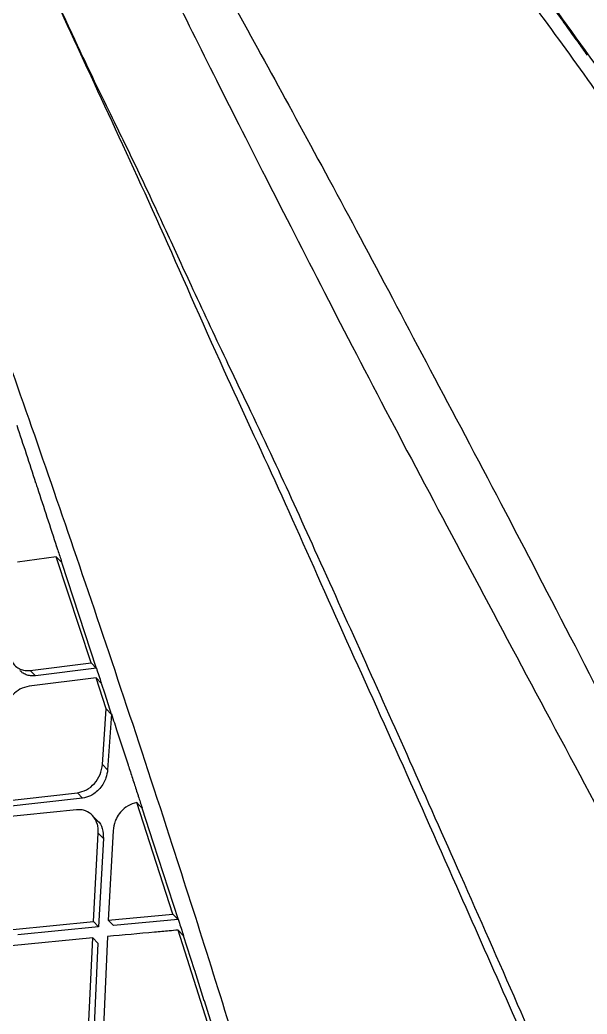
# Model space of a CAD drawing. Extents: x 0 to 84, y -21 to 126.
# Drawn here: x 74.216 to 75.276, y 15.728 to 17.586 of the extents above; entities that cross this region are included whole.
import ezdxf

# ---------------------------------------------------------------- set-up
doc = ezdxf.new("R2010")
doc.units = 0
doc.header["$MEASUREMENT"] = 0
doc.layers.add('1', color=4, linetype='Continuous')

# ---------------------------------------------------------------- blocks, each defined once
blk = doc.blocks.new('PRODIGY')
at = {"layer": '1', "color": 3, "linetype": 'Continuous', "lineweight": 25}
for p, q in [((74.2841, 16.5832), (74.2116, 16.5728)), ((74.3491, 16.385), (74.2841, 16.5832)), ((74.2841, 16.5832), (74.2937, 16.5732)), ((74.2937, 16.5731), (74.3587, 16.375)), ((74.2355, 16.3706), (74.3491, 16.385)), ((74.2451, 16.3607), (74.2355, 16.3706)), ((74.3589, 16.3751), (74.2451, 16.3607)), ((74.3491, 16.385), (74.3586, 16.3751)), ((74.3583, 16.3568), (74.2331, 16.3411)), ((74.3774, 16.2987), (74.3583, 16.3568)), ((74.3679, 16.3469), (74.3583, 16.3568)), ((74.3679, 16.3469), (74.3745, 16.3268)), ((74.3745, 16.3268), (74.3868, 16.2892)), ((74.3704, 16.195), (74.3774, 16.2987)), ((74.3774, 16.2987), (74.3869, 16.2888)), ((74.387, 16.2893), (74.38, 16.1851)), ((74.3704, 16.195), (74.38, 16.1851)), ((74.1733, 16.125), (74.3234, 16.1419)), ((74.333, 16.132), (74.1829, 16.1151)), ((74.3234, 16.1419), (74.333, 16.132)), ((74.3218, 16.1103), (74.1711, 16.0952)), ((74.502, 15.9151), (74.4344, 16.1239)), ((74.444, 16.1139), (74.4652, 16.0485)), ((74.361, 16.0898), (74.3514, 16.0998)), ((74.3536, 15.9012), (74.3625, 16.0665)), ((74.3626, 16.0665), (74.3721, 16.0566)), ((74.3721, 16.0566), (74.3632, 15.8913)), ((74.3901, 16.071), (74.3813, 15.9038)), ((74.4652, 16.0485), (74.5116, 15.905)), ((74.3813, 15.9038), (74.502, 15.9151)), ((74.5119, 15.9051), (74.3909, 15.8939)), ((74.502, 15.9151), (74.5116, 15.9051)), ((74.2029, 15.8866), (74.3536, 15.9012)), ((74.3632, 15.8913), (74.2124, 15.8766)), ((74.3631, 15.8913), (74.3536, 15.9012)), ((74.3813, 15.9038), (74.3909, 15.8939)), ((74.3521, 15.8708), (74.1997, 15.8562)), ((74.3443, 15.7024), (74.3521, 15.8708)), ((74.3521, 15.8708), (74.3616, 15.8608)), ((74.3798, 15.8734), (74.3723, 15.7048)), ((74.5115, 15.8854), (74.5212, 15.8754)), ((74.5711, 15.6992), (74.5115, 15.8853)), ((74.5212, 15.8752), (74.5416, 15.8118)), ((74.3616, 15.8608), (74.354, 15.6925)), ((74.5416, 15.8118), (74.5421, 15.8102)), ((74.5421, 15.8102), (74.56, 15.7541)), ((74.5601, 15.7539), (74.566, 15.7356)), ((74.566, 15.7356), (74.5806, 15.6894))]:
    blk.add_line(p, q, dxfattribs=at)
at = {"layer": '1', "color": 3, "linetype": 'Continuous', "lineweight": 25, "flags": 128}
blk.add_lwpolyline([(74.4439, 16.114), (74.4386, 16.1195), (74.4344, 16.1239)], dxfattribs=at)
at = {"layer": '1', "color": 3, "linetype": 'Continuous', "lineweight": 25}
for points, knots in [([(74.754, 19.0143), (74.7586, 19.0119), (74.7675, 19.007), (74.7806, 18.9998), (74.7946, 18.9921), (74.8147, 18.9805), (74.8421, 18.963), (74.8775, 18.9367), (74.9161, 18.9039), (74.9595, 18.863), (75.0061, 18.8158), (75.0753, 18.7424), (75.1732, 18.6353), (75.3144, 18.4802), (75.4417, 18.3411), (75.5549, 18.217), (75.6477, 18.1145), (75.7479, 18.0021), (75.8453, 17.8903), (75.9378, 17.7811), (76.0392, 17.6566), (76.1374, 17.5299), (76.2374, 17.3937), (76.3332, 17.2553), (76.4105, 17.1373), (76.4722, 17.0395), (76.5191, 16.964), (76.5663, 16.8867), (76.6242, 16.7908), (76.6967, 16.6681), (76.773, 16.5354), (76.8395, 16.417), (76.8943, 16.3176), (76.9494, 16.2158), (77.0048, 16.1113), (77.0607, 16.0037), (77.0977, 15.9306), (77.1165, 15.8935)], [0, 0, 0, 0, 0.013683, 0.027082, 0.039429, 0.055045, 0.085179, 0.115912, 0.146604, 0.177193, 0.210406, 0.238801, 0.301727, 0.364619, 0.427107, 0.449147, 0.486619, 0.522663, 0.548069, 0.580559, 0.610618, 0.644149, 0.67449, 0.708075, 0.740095, 0.754224, 0.773207, 0.790064, 0.805093, 0.835955, 0.869759, 0.890445, 0.911473, 0.932867, 0.954685, 0.977018, 1, 1, 1, 1]), ([(76.9226, 15.7819), (76.914, 15.7997), (76.8971, 15.8349), (76.872, 15.8865), (76.8476, 15.9361), (76.8241, 15.9836), (76.8013, 16.0291), (76.7622, 16.1066), (76.7057, 16.2166), (76.6356, 16.3496), (76.5692, 16.4725), (76.5121, 16.5761), (76.455, 16.6778), (76.4046, 16.7659), (76.3554, 16.8507), (76.2897, 16.9621), (76.1998, 17.109), (76.0842, 17.2863), (75.975, 17.4429), (75.8777, 17.5755), (75.7636, 17.7257), (75.6277, 17.8973), (75.4753, 18.0833), (75.361, 18.219), (75.2782, 18.3152), (75.2009, 18.4035), (75.1307, 18.4809), (75.0675, 18.5462), (75.0089, 18.6029), (74.957, 18.6462), (74.9107, 18.6774), (74.879, 18.6957), (74.8551, 18.7077), (74.8365, 18.7167), (74.8273, 18.7212), (74.8221, 18.7237)], [0, 0, 0, 0, 0.011863, 0.023315, 0.034348, 0.044944, 0.055087, 0.064781, 0.097009, 0.129348, 0.155252, 0.181276, 0.200806, 0.225955, 0.242893, 0.260453, 0.304808, 0.348374, 0.391761, 0.425889, 0.455575, 0.51842, 0.580491, 0.641671, 0.671942, 0.7019, 0.762107, 0.792425, 0.822743, 0.883415, 0.913977, 0.944302, 0.972454, 0.984123, 1, 1, 1, 1]), ([(74.7157, 18.1807), (74.7805, 18.107), (74.9104, 17.9591), (75.1211, 17.6909), (75.3361, 17.3944), (75.5532, 17.0714), (75.7703, 16.7259), (75.986, 16.3598), (76.1991, 15.9773), (76.4088, 15.5818), (76.6149, 15.1756), (76.8182, 14.7597), (77.0191, 14.3373), (77.1522, 14.0526), (77.2186, 13.9105)], [0, 0, 0, 0, 0.083648, 0.167746, 0.251461, 0.334457, 0.417447, 0.500935, 0.584377, 0.667336, 0.750217, 0.833366, 0.916826, 1, 1, 1, 1]), ([(77.2855, 13.9376), (77.2298, 14.0533), (77.1183, 14.285), (76.9543, 14.619), (76.7991, 14.9289), (76.6581, 15.2041), (76.5324, 15.4442), (76.4219, 15.6507), (76.3268, 15.8252), (76.2425, 15.9774), (76.154, 16.1344), (76.0496, 16.3163), (75.9214, 16.5338), (75.7729, 16.7776), (75.6263, 17.0087), (75.486, 17.2217), (75.3556, 17.4128), (75.2177, 17.607), (75.0743, 17.7996), (74.927, 17.9884), (74.8331, 18.0997), (74.7848, 18.1568)], [0, 0, 0, 0, 0.06884, 0.137784, 0.200411, 0.256659, 0.306646, 0.349726, 0.386885, 0.418139, 0.448211, 0.489804, 0.539349, 0.59651, 0.661202, 0.708613, 0.759588, 0.814339, 0.872956, 0.934751, 1, 1, 1, 1]), ([(74.45, 17.9071), (74.4792, 17.8558), (74.5375, 17.7532), (74.6338, 17.5815), (74.7374, 17.3926), (74.8506, 17.1827), (74.9727, 16.9514), (75.1055, 16.7012), (75.244, 16.4349), (75.4022, 16.1265), (75.5777, 15.7765), (75.7673, 15.3876), (75.9536, 14.9933), (76.1359, 14.595), (76.3142, 14.1943), (76.4292, 13.9257), (76.4867, 13.7915)], [0, 0, 0, 0, 0.0623397, 0.1248176, 0.1873631, 0.2504532, 0.313852, 0.3766375, 0.4394585, 0.5026713, 0.5860166, 0.6688233, 0.7516168, 0.8345425, 0.9173642, 1, 1, 1, 1]), ([(74.4028, 17.8318), (74.4296, 17.7795), (74.4833, 17.6747), (74.5703, 17.499), (74.6677, 17.3067), (74.7762, 17.0939), (74.8968, 16.8609), (75.0298, 16.6109), (75.1703, 16.3472), (75.3324, 16.0443), (75.5136, 15.7032), (75.7104, 15.3257), (75.9045, 14.9438), (76.0943, 14.5581), (76.2794, 14.1698), (76.3973, 13.9086), (76.4563, 13.7781)], [0, 0, 0, 0, 0.062319, 0.124752, 0.187451, 0.250906, 0.314486, 0.37751, 0.44061, 0.503895, 0.587131, 0.669779, 0.75236, 0.835034, 0.917583, 1, 1, 1, 1]), ([(75.9187, 13.7811), (75.8639, 13.9302), (75.7541, 14.2286), (75.5813, 14.6725), (75.4017, 15.112), (75.2185, 15.546), (75.0548, 15.9164), (74.9179, 16.2252), (74.8048, 16.474), (74.6993, 16.7134), (74.5848, 16.9565), (74.4773, 17.2049), (74.366, 17.444), (74.301, 17.5852), (74.2684, 17.6559)], [0, 0, 0, 0, 0.0993046, 0.1988023, 0.2983852, 0.3983175, 0.4984058, 0.5609175, 0.6237893, 0.6873653, 0.7502551, 0.8333894, 0.9165324, 1, 1, 1, 1]), ([(74.2687, 17.6562), (74.2724, 17.6481), (74.2937, 17.603), (74.333, 17.5171), (74.3859, 17.4087), (74.4385, 17.3011), (74.487, 17.1967), (74.5426, 17.0753), (74.6088, 16.9342), (74.6864, 16.7738), (74.7692, 16.5908), (74.8544, 16.4023), (74.9457, 16.1988), (75.0423, 15.9814), (75.1441, 15.7506), (75.247, 15.5143), (75.3485, 15.2755), (75.4506, 15.0299), (75.5421, 14.8063), (75.6201, 14.6112), (75.6875, 14.44), (75.7575, 14.2583), (75.8262, 14.0784), (75.8856, 13.9203), (75.9191, 13.8267), (75.9335, 13.7861)], [0, 0, 0, 0, 0.0097383, 0.0546015, 0.1000331, 0.1320562, 0.1702626, 0.2056373, 0.2487952, 0.3001589, 0.3461508, 0.3974852, 0.4466418, 0.498592, 0.5558794, 0.6112052, 0.6642789, 0.7210908, 0.7793449, 0.8161973, 0.8528832, 0.8945568, 0.9379496, 0.9731379, 1, 1, 1, 1]), ([(75.1908, 17.6384), (75.1991, 17.6271), (75.2148, 17.6055), (75.2373, 17.5744), (75.2574, 17.5465), (75.27, 17.5289), (75.2758, 17.5206)], [0, 0, 0, 0, 0.292655, 0.556992, 0.792773, 1, 1, 1, 1]), ([(74.0106, 17.4651), (74.0331, 17.4028), (74.0782, 17.2776), (74.1549, 17.0621), (74.2364, 16.8305), (74.322, 16.5826), (74.4102, 16.3212), (74.5158, 15.9994), (74.6379, 15.6132), (74.7719, 15.1611), (74.9018, 14.695), (74.9799, 14.3766), (75.0191, 14.2172)], [0, 0, 0, 0, 0.0809769, 0.1627067, 0.2454566, 0.3257703, 0.4077136, 0.4912674, 0.6164638, 0.7433268, 0.871464, 1, 1, 1, 1]), ([(74.2103, 16.8289), (74.2161, 16.8111), (74.2278, 16.7756), (74.2396, 16.7394), (74.2455, 16.7213)], [0, 0, 0, 0, 0.499931, 1, 1, 1, 1]), ([(74.2456, 16.7211), (74.2461, 16.7196), (74.2471, 16.7164), (74.2482, 16.7133), (74.2487, 16.7117)], [0, 0, 0, 0, 0.500044, 1, 1, 1, 1]), ([(74.2487, 16.7117), (74.2547, 16.6935), (74.2666, 16.6571), (74.2787, 16.6201), (74.2847, 16.6016)], [0, 0, 0, 0, 0.4999142, 1, 1, 1, 1]), ([(74.2848, 16.6016), (74.2851, 16.6006), (74.2858, 16.5985), (74.2865, 16.5964), (74.2868, 16.5954)], [0, 0, 0, 0, 0.499979, 1, 1, 1, 1]), ([(74.2869, 16.5955), (74.2881, 16.5918), (74.2905, 16.5844), (74.2929, 16.5771), (74.2941, 16.5734)], [0, 0, 0, 0, 0.500021, 1, 1, 1, 1]), ([(74.1965, 16.4122), (74.1966, 16.4061), (74.1968, 16.3939), (74.2045, 16.3811), (74.2138, 16.374), (74.2239, 16.3701), (74.2312, 16.3704), (74.2355, 16.3706)], [0, 0, 0, 0, 0.249345, 0.498929, 0.664463, 0.803188, 1, 1, 1, 1]), ([(74.2451, 16.3607), (74.2421, 16.3605), (74.236, 16.3601), (74.2277, 16.3623), (74.2209, 16.3657), (74.2176, 16.369), (74.2161, 16.3705)], [0, 0, 0, 0, 0.2757, 0.544562, 0.806699, 1, 1, 1, 1]), ([(74.359, 16.3751), (74.3605, 16.3705), (74.3635, 16.3612), (74.3666, 16.3518), (74.3681, 16.3472)], [0, 0, 0, 0, 0.499997, 1, 1, 1, 1]), ([(74.2331, 16.3411), (74.2274, 16.3397), (74.2165, 16.337), (74.2063, 16.3287), (74.1994, 16.3213), (74.1947, 16.315), (74.1885, 16.3033), (74.1869, 16.2941), (74.1859, 16.2883)], [0, 0, 0, 0, 0.249691, 0.472364, 0.499692, 0.639058, 0.769038, 1, 1, 1, 1]), ([(74.3872, 16.2893), (74.389, 16.2837), (74.3926, 16.2725), (74.3963, 16.2613), (74.3981, 16.2557)], [0, 0, 0, 0, 0.499999, 1, 1, 1, 1]), ([(74.3981, 16.2557), (74.4014, 16.2457), (74.4079, 16.2258), (74.4144, 16.2058), (74.4177, 16.1958)], [0, 0, 0, 0, 0.4999913, 1, 1, 1, 1]), ([(74.3234, 16.1419), (74.3292, 16.1433), (74.3409, 16.146), (74.356, 16.1588), (74.3672, 16.1758), (74.3693, 16.1886), (74.3704, 16.195)], [0, 0, 0, 0, 0.249896, 0.500025, 0.750068, 1, 1, 1, 1]), ([(74.38, 16.1851), (74.3793, 16.18), (74.378, 16.1714), (74.3724, 16.1594), (74.3656, 16.1496), (74.3571, 16.1417), (74.3463, 16.1349), (74.3381, 16.1331), (74.333, 16.132)], [0, 0, 0, 0, 0.199688, 0.336037, 0.496479, 0.647726, 0.78221, 1, 1, 1, 1]), ([(74.4177, 16.1958), (74.418, 16.1948), (74.4186, 16.193), (74.4192, 16.1912), (74.4195, 16.1903)], [0, 0, 0, 0, 0.5002204, 1, 1, 1, 1]), ([(74.4195, 16.1903), (74.4221, 16.1822), (74.4273, 16.1662), (74.4326, 16.1501), (74.4352, 16.142)], [0, 0, 0, 0, 0.500026, 1, 1, 1, 1]), ([(74.4352, 16.1421), (74.4356, 16.141), (74.4363, 16.1388), (74.437, 16.1366), (74.4373, 16.1355)], [0, 0, 0, 0, 0.499761, 1, 1, 1, 1]), ([(74.4373, 16.1355), (74.4385, 16.132), (74.4408, 16.1248), (74.4432, 16.1177), (74.4443, 16.1141)], [0, 0, 0, 0, 0.499983, 1, 1, 1, 1]), ([(74.3626, 16.0665), (74.3626, 16.0699), (74.3626, 16.0764), (74.3597, 16.088), (74.3526, 16.1003), (74.3413, 16.1078), (74.3306, 16.1106), (74.3248, 16.1104), (74.3218, 16.1103)], [0, 0, 0, 0, 0.132744, 0.260432, 0.499948, 0.743714, 0.870372, 1, 1, 1, 1]), ([(74.4344, 16.1239), (74.4288, 16.1223), (74.4176, 16.119), (74.4045, 16.1073), (74.3977, 16.097), (74.3951, 16.0913), (74.3945, 16.0898), (74.3943, 16.0894), (74.3942, 16.0893), (74.3919, 16.0834), (74.391, 16.0772), (74.3901, 16.071)], [0, 0, 0, 0, 0.247947, 0.499581, 0.685572, 0.733113, 0.745468, 0.748808, 0.750042, 0.750209, 1, 1, 1, 1]), ([(74.361, 16.0897), (74.361, 16.0897), (74.3657, 16.0867), (74.371, 16.0751), (74.3717, 16.0628), (74.3721, 16.0566)], [0, 0, 0, 0, 0.006083, 0.498733, 1, 1, 1, 1]), ([(74.512, 15.9051), (74.5122, 15.9046), (74.5125, 15.9035), (74.5129, 15.9025), (74.513, 15.9019)], [0, 0, 0, 0, 0.500038, 1, 1, 1, 1]), ([(74.513, 15.9019), (74.5144, 15.8975), (74.5173, 15.8887), (74.5201, 15.8798), (74.5215, 15.8754)], [0, 0, 0, 0, 0.500037, 1, 1, 1, 1]), ([(74.5115, 15.8854), (74.5061, 15.8849), (74.4915, 15.8835), (74.4476, 15.8795), (74.4091, 15.876), (74.3798, 15.8734)], [0, 0, 0, 0, 0.124184, 0.332243, 1, 1, 1, 1])]:
    blk.add_open_spline(points, degree=3, knots=knots, dxfattribs=at)

msp = doc.modelspace()

# ---------------------------------------------------------------- block references
at = {"layer": '1'}
msp.add_blockref('PRODIGY', (0, 0), dxfattribs=at)

doc.saveas('drawing.dxf')
